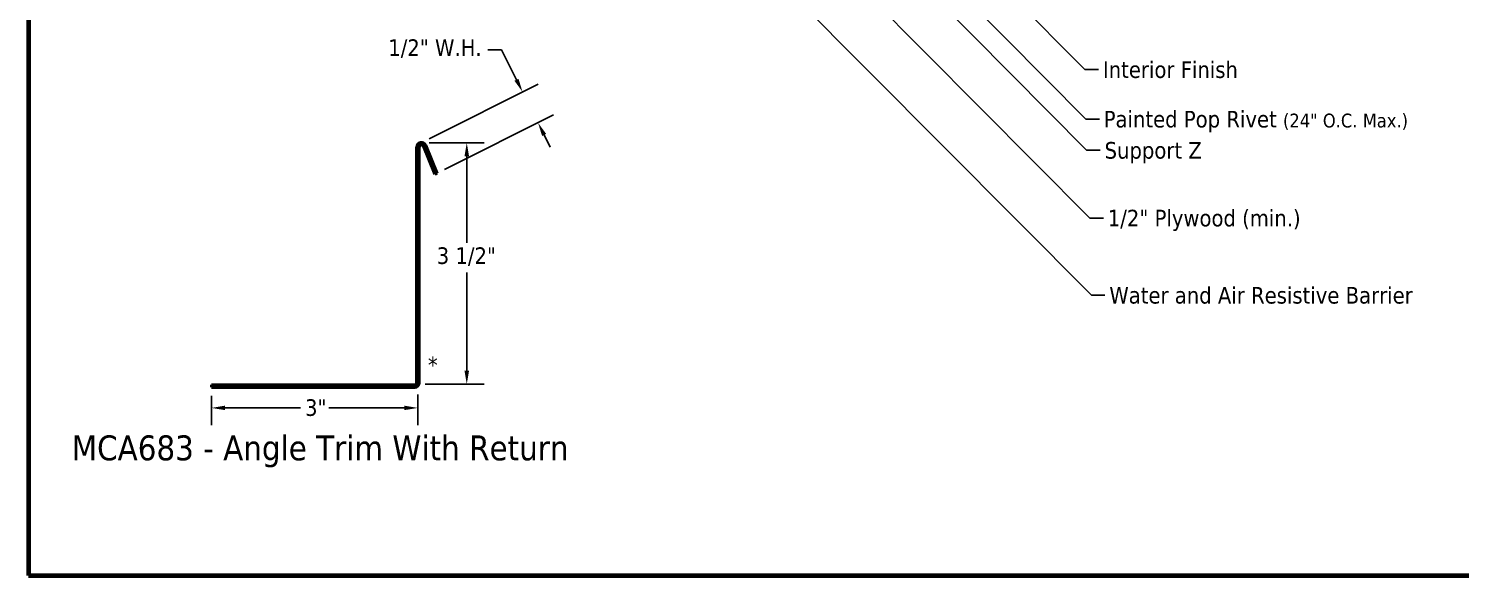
# Model space of a CAD drawing. Header units: inches. Extents: x 0.6 to 33.4, y 0.6 to 21.4.
# Drawn here: x 0.6 to 21.28, y 0.6 to 8.5 of the extents above; entities that cross this region are included whole.
import ezdxf

# ---------------------------------------------------------------- set-up
doc = ezdxf.new("R2010")
doc.units = ezdxf.units.IN
doc.header["$LTSCALE"] = 2
doc.header["$MEASUREMENT"] = 0
for name, color, linetype, lineweight in [('Border (ANSI)', 7, 'Continuous', 70), ('Dimension (ANSI)', 7, 'Continuous', 25), ('Symbol (ANSI)', 7, 'Continuous', 25), ('Visible (ANSI)', 7, 'Continuous', 50)]:
    doc.layers.add(name, color=color, linetype=linetype, lineweight=lineweight)
doc.styles.add('Label Text (ANSI)', font='tahoma.ttf')
doc.styles.add('Note Text (ANSI)', font='tahoma.ttf')
doc.dimstyles.new('Architectural (ANSI)', dxfattribs={"dimscale": 2, "dimtxt": 0.12, "dimasz": 0.098425, "dimexe": 0.125, "dimexo": 0.0625, "dimgap": 0.031496, "dimtad": 0, "dimtih": 1, "dimtoh": 1, "dimdec": 4, "dimrnd": 1e-08, "dimzin": 3, "dimdsep": 46, "dimlunit": 4, "dimtxsty": 'Note Text (ANSI)', "dimcen": 0.09, "dimdle": 0.393701, "dimclrd": 256, "dimclre": 256, "dimclrt": 256, "dimadec": 0, "dimazin": 3, "dimtfac": 1, "dimtofl": 0, "dimtmove": 0, "dimatfit": 3, "dimfxl": 0, "dimfrac": 2, "dimtolj": 1, "dimtzin": 12, "dimlwd": -1, "dimlwe": -1, "dimarcsym": 0})
doc.dimstyles.new('Default (ANSI)$7', dxfattribs={"dimscale": 2, "dimtxt": 0.12, "dimasz": 0.098425, "dimexe": 0.125, "dimexo": 0.0625, "dimgap": 0.031496, "dimtad": 0, "dimtih": 1, "dimtoh": 1, "dimrnd": 1e-08, "dimzin": 4, "dimdsep": 46, "dimtxsty": 'Note Text (ANSI)', "dimcen": 0.09, "dimdle": 0.393701, "dimclrd": 256, "dimclre": 256, "dimclrt": 256, "dimadec": 0, "dimazin": 1, "dimtfac": 1, "dimtofl": 0, "dimtmove": 0, "dimatfit": 3, "dimfxl": 0, "dimtolj": 1, "dimtzin": 4, "dimlwd": -1, "dimlwe": -1, "dimarcsym": 0})

# ---------------------------------------------------------------- blocks, each defined once
blk = doc.blocks.new('Borders ATAS A Border')
at = {"layer": 'Border (ANSI)'}
for p, q in [((0.3, 10.7), (0.3, 0.3)), ((0.3, 0.3), (16.7, 0.3))]:
    blk.add_line(p, q, dxfattribs=at)
blk = doc.blocks.new('*D15')
at = {"layer": 'Defpoints', "color": 0, "transparency": 16777216}
for p in [(3.241, 3.319), (6.222, 3.338), (6.222, 3.019)]:
    blk.add_point(p, dxfattribs=at)
at = {"layer": 'Dimension (ANSI)', "transparency": 16777216}
for p, q in [((3.241, 3.194), (3.241, 2.769)), ((6.222, 3.213), (6.222, 2.769)), ((3.438, 3.019), (4.529, 3.019)), ((6.025, 3.019), (4.934, 3.019))]:
    blk.add_line(p, q, dxfattribs=at)
for points in [[(3.438, 3.052), (3.438, 2.987), (3.241, 3.019)], [(6.025, 3.052), (6.025, 2.987), (6.222, 3.019)]]:
    blk.add_solid(points, dxfattribs=at)
at = {"layer": 'Dimension (ANSI)', "transparency": 16777216, "insert": (4.592, 3.144), "char_height": 0.24, "attachment_point": 1, "style": 'Note Text (ANSI)'}
blk.add_mtext('\\A1;3"', dxfattribs=at)
blk = doc.blocks.new('*D16')
at = {"layer": 'Defpoints', "color": 0, "transparency": 16777216}
for p in [(6.261, 6.85), (6.928, 6.85), (6.2, 3.361)]:
    blk.add_point(p, dxfattribs=at)
at = {"layer": 'Dimension (ANSI)', "transparency": 16777216}
for p, q in [((6.386, 6.85), (7.178, 6.85)), ((6.928, 6.653), (6.928, 5.402)), ((6.928, 3.557), (6.928, 4.973)), ((6.325, 3.361), (7.178, 3.361))]:
    blk.add_line(p, q, dxfattribs=at)
for points in [[(6.895, 6.653), (6.961, 6.653), (6.928, 6.85)], [(6.895, 3.557), (6.961, 3.557), (6.928, 3.361)]]:
    blk.add_solid(points, dxfattribs=at)
at = {"layer": 'Dimension (ANSI)', "transparency": 16777216, "insert": (6.494, 5.339), "char_height": 0.24, "attachment_point": 1, "style": 'Note Text (ANSI)'}
blk.add_mtext('\\A1;3 1/2"', dxfattribs=at)
blk = doc.blocks.new('*D17')
at = {"layer": 'Defpoints', "color": 0, "transparency": 16777216}
for p in [(7.957, 7.139), (6.273, 6.851), (6.496, 6.407)]:
    blk.add_point(p, dxfattribs=at)
at = {"layer": 'Dimension (ANSI)', "transparency": 16777216}
for p, q in [((7.429, 8.193), (7.232, 8.193)), ((7.646, 7.76), (7.429, 8.193)), ((6.385, 6.907), (7.958, 7.696)), ((6.607, 6.463), (8.181, 7.251)), ((8.045, 6.963), (8.133, 6.787))]:
    blk.add_line(p, q, dxfattribs=at)
for points in [[(7.675, 7.774), (7.617, 7.745), (7.734, 7.584)], [(8.075, 6.978), (8.016, 6.949), (7.957, 7.139)]]:
    blk.add_solid(points, dxfattribs=at)
at = {"layer": 'Dimension (ANSI)', "transparency": 16777216, "insert": (5.794, 8.344), "char_height": 0.24, "attachment_point": 1, "style": 'Note Text (ANSI)'}
blk.add_mtext('\\A1;1/2"{ W.H.}', dxfattribs=at)

msp = doc.modelspace()

# ---------------------------------------------------------------- linework, layer by layer
at = {"layer": 'Visible (ANSI)', "color": 1, "true_color": 0xff0000}
for p, q in [((6.20906, 3.3832), (6.20906, 6.7872)), ((6.24106, 3.3832), (6.24106, 6.7872)), ((6.30273, 6.79919), (6.46606, 6.39494)), ((6.3324, 6.81118), (6.49573, 6.40693)), ((6.49573, 6.40693), (6.46606, 6.39494)), ((3.24106, 3.3512), (6.17706, 3.3512)), ((3.24106, 3.3512), (3.24106, 3.3192)), ((3.24106, 3.3192), (6.17706, 3.3192))]:
    msp.add_line(p, q, dxfattribs=at)
for centre, radius, start, end in [((6.27306, 6.7872), 0.064, 22, 180), ((6.27306, 6.7872), 0.032, 22, 180), ((6.17706, 3.3832), 0.032, 270, 0), ((6.17706, 3.3832), 0.064, 270, 0)]:
    msp.add_arc(centre, radius, start, end, dxfattribs=at)

# ---------------------------------------------------------------- block references
at = {"xscale": 2, "yscale": 2, "zscale": 2}
msp.add_blockref('Borders ATAS A Border', (0, 0), dxfattribs=at)

# ---------------------------------------------------------------- texts
at = {"layer": 'Symbol (ANSI)', "char_height": 0.24, "attachment_point": 1, "style": 'Note Text (ANSI)'}
for s, insert, width in [('{Interior Finish}', (16.11688, 8.02611), 2.0252188), ('{Painted Pop Rivet \\fTahoma|b0|i0;\\H0.2000;(24" O.C. Max.)}', (16.12783, 7.31045), 4.5582495), ('{Support Z}', (16.14062, 6.86037), 1.4289141), ('{1/2" Plywood (min.)}', (16.1867, 5.88157), 2.9218152), ('{Water and Air Resistive Barrier}', (16.2093, 4.76642), 4.4648948)]:
    msp.add_mtext(s, dxfattribs=dict(at, insert=insert, width=width))
at = {"layer": 'Symbol (ANSI)'}
for s, insert, char_height, attachment_point, style in [('{*}', (6.36681, 3.75992), 0.24, 1, 'Note Text (ANSI)'), ('MCA683 - Angle Trim With Return', (1.22215, 2.15929), 0.36, 7, 'Label Text (ANSI)')]:
    msp.add_mtext(s, dxfattribs=dict(at, insert=insert, char_height=char_height, attachment_point=attachment_point, style=style))

# ---------------------------------------------------------------- dimensions: what is measured, and where the dimension line sits
at = {"layer": 'Dimension (ANSI)'}
dim = msp.add_linear_dim(base=(7.957026, 7.139317), p1=(6.273059, 6.851203), p2=(6.495727, 6.406925), angle=116.619662, text='<>{ W.H.}', dimstyle='Architectural (ANSI)', override={"dimdec": 4, "dimlfac": 1, "dimtp": 0, "dimtm": 0, "dimtdec": 2, "dimatfit": 1}, dxfattribs=at)
dim.commit()
dim.dimension.update_dxf_attribs({"geometry": '*D17', "text_midpoint": (6.481487, 8.192672), "dimtype": 160})
for base, p1, p2, angle, override, picture, middle in [((6.92826, 6.850027), (6.199686, 3.360575), (6.260847, 6.850027), 90, {"dimdec": 4, "dimlfac": 1, "dimtp": 0, "dimtm": 0, "dimtdec": 2, "dimatfit": 1}, '*D16', (6.92826, 5.187793)), ((6.222314, 3.019428), (3.241059, 3.319203), (6.222314, 3.337948), 180, {"dimtih": 0, "dimtoh": 0, "dimdec": 4, "dimlfac": 1, "dimtp": 0, "dimtm": 0, "dimtdec": 2, "dimatfit": 1}, '*D15', (4.731686, 3.019428))]:
    dim = msp.add_linear_dim(base=base, p1=p1, p2=p2, angle=angle, dimstyle='Architectural (ANSI)', override=override, dxfattribs=at)
    dim.commit()
    dim.dimension.update_dxf_attribs({"geometry": picture, "text_midpoint": middle, "dimtype": 160})

# ---------------------------------------------------------------- leaders
at = {"layer": 'Symbol (ANSI)', "annotation_type": 0, "has_hookline": 1, "hookline_direction": 0}
for points, text_width in [([(5.3421, 18.48404), (15.85704, 7.90611), (16.05389, 7.90611)], 1.98995), ([(6.23683, 14.42204), (15.94946, 4.64642), (16.14631, 4.64642)], 4.45958), ([(7.28738, 14.46404), (15.92686, 5.76157), (16.12371, 5.76157)], 2.86872), ([(9.2851, 13.39904), (15.88078, 6.74037), (16.07763, 6.74037)], 1.40954), ([(9.8344, 13.28704), (15.86799, 7.19045), (16.06484, 7.19045)], 4.52003)]:
    msp.add_leader(points, dimstyle='Default (ANSI)$7', override={"dimtad": 0}, dxfattribs=dict(at, text_width=text_width))

doc.saveas('drawing.dxf')
